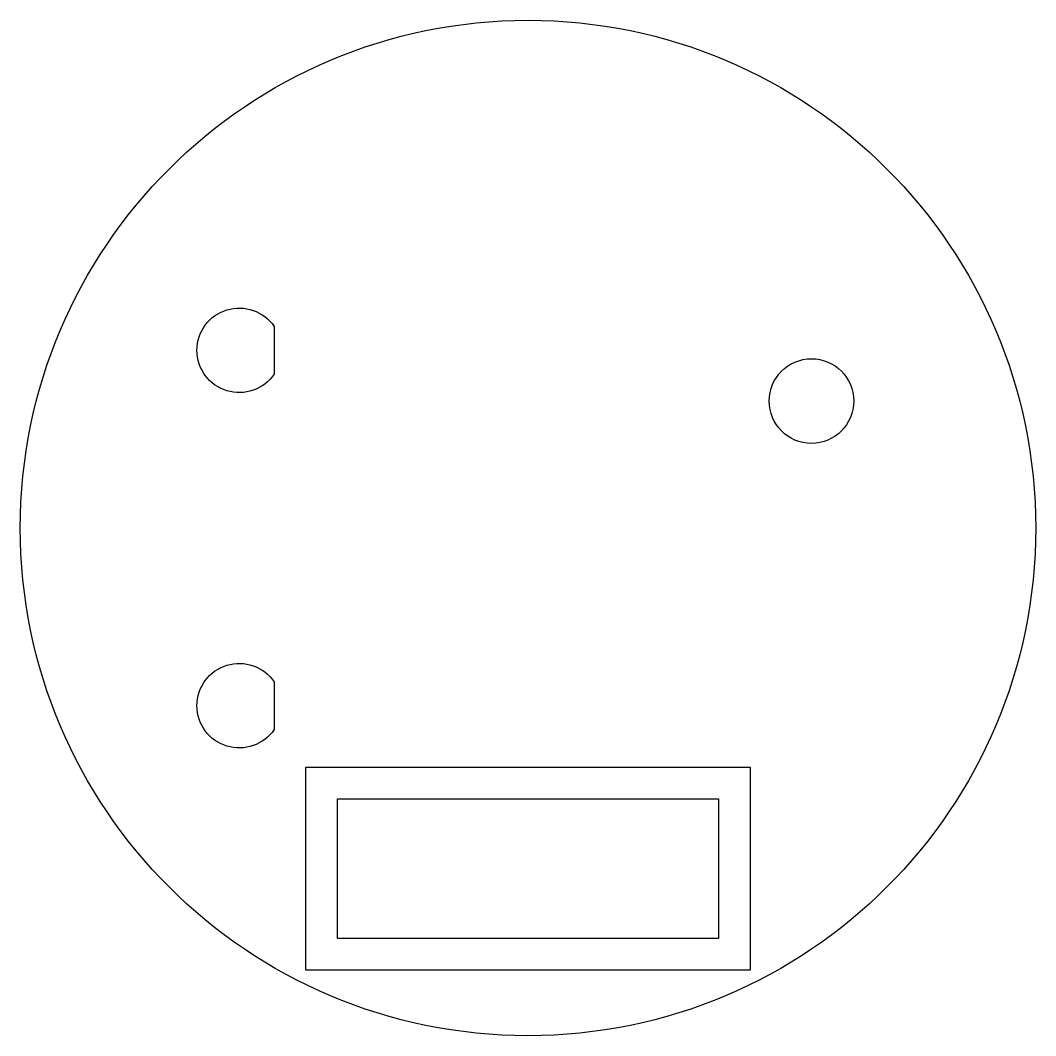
# Model space of a CAD drawing. Header units: millimetres. Extents: x -12 to 12, y -12 to 12.
import ezdxf

# ---------------------------------------------------------------- set-up
doc = ezdxf.new("R2010")
doc.units = ezdxf.units.MM
doc.layers.get('0').update_dxf_attribs({"linetype": 'CONTINUOUS'})

msp = doc.modelspace()

# ---------------------------------------------------------------- linework, layer by layer
for points in [[(-6, 4.765), (-6, 3.635, -3.22933)], [(-6, -3.635), (-6, -4.765, -3.22933)]]:
    msp.add_lwpolyline(points, format="xyb", close=True)
for points in [[(-5.25, -5.65), (5.25, -5.65), (5.25, -10.45), (-5.25, -10.45)], [(4.5, -6.4), (4.5, -9.7), (-4.5, -9.7), (-4.5, -6.4)]]:
    msp.add_lwpolyline(points, close=True)
for centre, radius in [((0, 0), 12), ((6.7, 3), 1)]:
    msp.add_circle(centre, radius)

doc.saveas('drawing.dxf')
